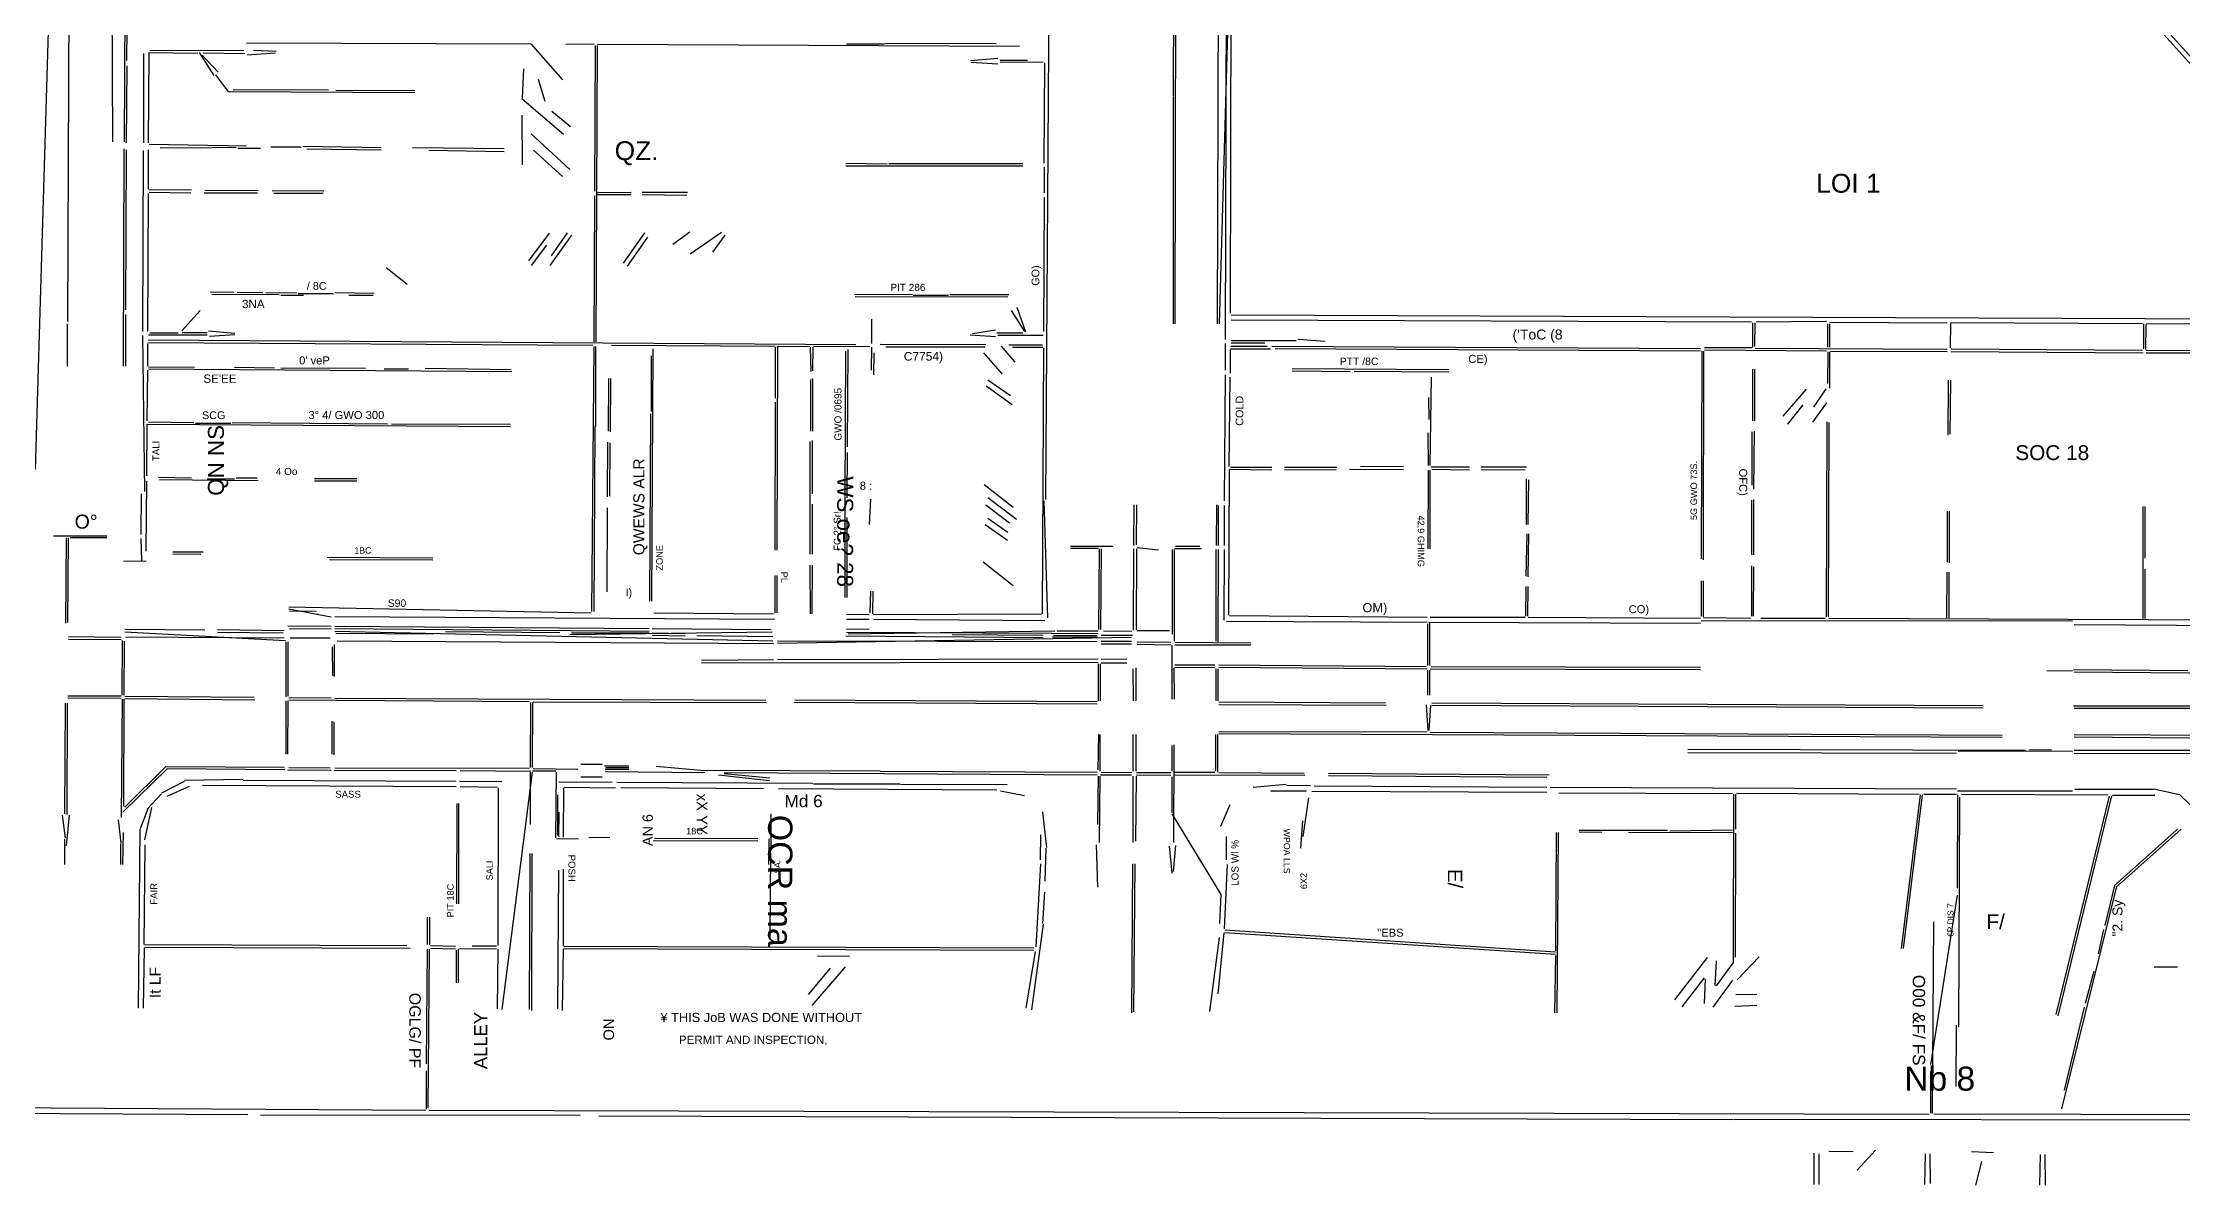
# Model space of a CAD drawing. Header units: feet. Extents: x 12 to 960, y 13 to 702.
# Drawn here: x 208.1 to 492.5, y 12.9 to 164.7 of the extents above; entities that cross this region are included whole.
import ezdxf
from ezdxf.enums import TextEntityAlignment as Align

# ---------------------------------------------------------------- set-up
doc = ezdxf.new("R2010")
doc.units = ezdxf.units.FT
for name, color, linetype in [('EJE_VIA', 7, 'CONTINUOUS'), ('GAS', 30, 'CONTINUOUS'), ('TEXTO', 7, 'CONTINUOUS')]:
    doc.layers.add(name, color=color, linetype=linetype)
doc.styles.add('CAD_TEXT', font='Arial')

msp = doc.modelspace()

# ---------------------------------------------------------------- linework, layer by layer
at = {"layer": 'EJE_VIA'}
for p, q in [((212.39, 286.54), (207.08, 108)), ((364.63, 247.48), (364.21, 127.38)), ((435.58, 227.5), (585.31, 60.76)), ((219.56, 202.59), (219.24, 162.38)), ((455.87, 203.93), (553.16, 95.6)), ((342.02, 200.81), (341.42, 104.04)), ((358.51, 196.34), (358.37, 157.59)), ((358.73, 192.38), (358.6, 127.38)), ((366.07, 181.65), (364.49, 127.38)), ((365.46, 181.65), (365.3, 125.29)), ((366.06, 176.23), (365.94, 128.73)), ((211.55, 169.98), (211.39, 127.69)), ((217.25, 170.4), (217.37, 151.54)), ((219.01, 169.25), (218.93, 151.54)), ((221.49, 163.31), (221.46, 151.44)), ((222.17, 163.42), (222.08, 151.44)), ((222.24, 163.44), (228.7, 163.36)), ((222.34, 163.73), (234.84, 163.7)), ((228.89, 163.41), (230.83, 160.39)), ((229.29, 163.08), (231.4, 160.82)), ((229.42, 163.39), (234.95, 163.3)), ((235.16, 164.71), (272.97, 164.58)), ((239.01, 163.34), (235.24, 163.08)), ((236.1, 163.76), (239.11, 163.61)), ((272.96, 164.57), (277.19, 159.81)), ((281.41, 164.52), (277.65, 164.49)), ((281.53, 164.36), (281.43, 144.98)), ((281.78, 164.36), (281.6, 124.98)), ((281.82, 164.52), (337.97, 164.29)), ((314.95, 164.6), (319.95, 164.6)), ((320.05, 164.68), (334.84, 164.64)), ((335.07, 162.64), (331.42, 162.32)), ((331.51, 162.16), (335.06, 161.93)), ((335.36, 162.4), (339.01, 162.4)), ((341.1, 162.16), (335.36, 162.08)), ((219.28, 161.65), (219.18, 151.44)), ((231.05, 160.47), (232.8, 158.14)), ((271.99, 161.24), (271.81, 157.37)), ((273.96, 159.89), (274.85, 156.96)), ((341.27, 162.07), (341.2, 148.73)), ((232.86, 158.25), (257.55, 158.1)), ((233.39, 158.49), (246.09, 158.46)), ((247.03, 158.43), (257.55, 158.39)), ((271.76, 157.33), (277.32, 152.58)), ((358.39, 157.48), (358.39, 127.38)), ((271.79, 155.09), (271.81, 148.52)), ((275.79, 155.64), (278.24, 153.58)), ((222.24, 151.24), (235.16, 151.01)), ((223.7, 150.8), (230.47, 150.77)), ((230.57, 150.84), (233.8, 150.8)), ((238.39, 150.88), (242.45, 150.87)), ((242.65, 150.96), (253.07, 150.82)), ((257.24, 150.81), (269.43, 150.65)), ((273.01, 152.63), (278.16, 147.88)), ((218.87, 150.61), (218.79, 121.75)), ((219.16, 150.5), (219.07, 129.25)), ((221.44, 150.4), (221.36, 126.34)), ((222.08, 150.5), (222.08, 145.29)), ((234.01, 150.73), (237.03, 150.72)), ((243.18, 150.62), (253.07, 150.5)), ((259.43, 150.44), (269.43, 150.29)), ((273.33, 150.44), (277.2, 146.93)), ((314.84, 148.72), (320.36, 148.65)), ((314.84, 148.38), (338.39, 148.36)), ((320.57, 148.68), (338.39, 148.67)), ((341.22, 148.21), (341.22, 144.77)), ((222.14, 145.2), (227.87, 145.17)), ((229.63, 145.14), (236.72, 145.09)), ((222.1, 144.67), (221.99, 126.33)), ((222.24, 144.86), (227.76, 144.77)), ((229.53, 144.79), (236.62, 144.77)), ((238.59, 145.07), (245.47, 145.06)), ((245.36, 144.71), (238.8, 144.71)), ((281.42, 144.36), (281.34, 124.98)), ((286.3, 144.81), (281.82, 144.8)), ((286.3, 144.5), (281.82, 144.5)), ((287.76, 144.86), (293.8, 144.86)), ((287.76, 144.54), (293.7, 144.48)), ((341.21, 144.15), (341.12, 126.34)), ((275.42, 139.44), (272.67, 135.73)), ((277.79, 139.47), (275.68, 136.4)), ((288.11, 139.47), (285.27, 135.42)), ((294.11, 139.57), (291.85, 137.9)), ((298.31, 139.52), (294.14, 136.61)), ((275.06, 137.81), (273.01, 135.13)), ((278.39, 139.14), (275.51, 135.13)), ((288.49, 138.9), (285.79, 135.05)), ((298.77, 139.17), (297.12, 136.89)), ((253.73, 134.84), (256.55, 132.66)), ((230.36, 131.61), (233.49, 131.58)), ((230.57, 131.3), (239.53, 131.28)), ((233.91, 131.56), (237.34, 131.53)), ((237.76, 131.52), (241.82, 131.48)), ((239.74, 131.16), (242.76, 131.16)), ((246.72, 131.37), (242.03, 131.36)), ((246.93, 131.52), (252.13, 131.46)), ((248.8, 131.17), (252.03, 131.17)), ((315.99, 131.29), (323.7, 131.25)), ((316.09, 131), (336.41, 130.94)), ((323.8, 131.18), (328.49, 131.16)), ((328.7, 131.27), (336.51, 131.25)), ((219.09, 128.63), (219.1, 121.75)), ((229.02, 129.12), (226.59, 126.46)), ((318.28, 128), (318.25, 124.77)), ((336.84, 129.12), (338.63, 126.36)), ((337.58, 129.6), (338.76, 126.32)), ((366.09, 128.57), (509.53, 128)), ((211.34, 127.38), (211.33, 121.75)), ((221.35, 125.81), (221.6, 105.09)), ((229.95, 125.86), (222.14, 125.85)), ((222.14, 125.24), (316.2, 124.64)), ((222.34, 126.19), (226.09, 126.19)), ((229.95, 126.18), (226.61, 126.17)), ((230.14, 126.42), (233.6, 126.15)), ((233.6, 125.9), (230.25, 125.7)), ((331.4, 125.89), (334.74, 125.67)), ((334.76, 126.51), (331.72, 126.04)), ((338.39, 126.15), (334.95, 126.15)), ((341.09, 125.84), (335.05, 125.84)), ((366.09, 127.9), (435.26, 127.62)), ((374.94, 125.31), (378.59, 125.06)), ((435.4, 127.48), (435.4, 124.25)), ((435.71, 127.48), (435.69, 124.36)), ((445.26, 127.66), (435.89, 127.61)), ((445.39, 127.38), (445.39, 124.25)), ((445.63, 127.38), (445.63, 124.25)), ((445.68, 127.61), (461.3, 127.5)), ((461.72, 127.48), (461.69, 124.15)), ((461.82, 127.54), (487.24, 127.43)), ((487.38, 127.38), (487.39, 124.04)), ((487.69, 127.27), (487.67, 123.94)), ((487.76, 127.41), (509.11, 127.3)), ((222.01, 124.77), (222.01, 121.75)), ((222.14, 124.9), (281.2, 124.54)), ((281.34, 124.36), (281.05, 89.15)), ((281.57, 124.36), (281.56, 113.73)), ((283.7, 124.53), (305.47, 124.38)), ((288.99, 123.11), (288.99, 115.71)), ((289.21, 124.04), (289.03, 90.5)), ((305.47, 124.25), (305.48, 117.48)), ((305.68, 124.38), (310.05, 124.37)), ((305.77, 124.25), (305.69, 97.27)), ((310.13, 124.25), (310.19, 121.03)), ((310.46, 124.25), (310.43, 121.13)), ((310.57, 124.38), (318.07, 124.37)), ((314.83, 123.73), (314.72, 104.46)), ((315.13, 123.94), (315.04, 111.02)), ((318.29, 124.25), (318.21, 121.23)), ((318.57, 123.52), (318.54, 120.6)), ((319.43, 124.66), (333.49, 124.63)), ((320.16, 124.31), (333.39, 124.31)), ((333.15, 123.5), (335.64, 120.67)), ((335.5, 124.38), (337.33, 122.26)), ((336.51, 124.58), (340.99, 124.58)), ((337.03, 124.26), (341.09, 124.25)), ((341.13, 124.15), (340.95, 88.84)), ((365.28, 124.77), (365.28, 121.23)), ((365.95, 123.94), (365.95, 120.81)), ((365.99, 124.41), (370.89, 124.38)), ((365.99, 124.05), (371.3, 124.05)), ((366.09, 125.14), (374.74, 125.14)), ((366.09, 124.84), (370.57, 124.83)), ((371.51, 124.39), (428.49, 124.08)), ((371.93, 124.07), (428.49, 123.79)), ((428.66, 123.73), (428.57, 96.13)), ((428.91, 123.73), (428.83, 96.02)), ((435.36, 124.19), (429.01, 124.19)), ((429.01, 123.92), (445.26, 123.77)), ((435.78, 124.15), (461.3, 123.99)), ((445.4, 123.63), (445.37, 119.46)), ((445.64, 123.63), (445.63, 118.84)), ((445.78, 123.75), (461.3, 123.68)), ((461.82, 124.03), (487.24, 123.85)), ((461.82, 123.71), (487.34, 123.53)), ((487.76, 123.87), (509.01, 123.79)), ((487.76, 123.53), (509.01, 123.49)), ((222.01, 121.23), (221.93, 114.46)), ((222.14, 121.67), (228.28, 121.59)), ((222.14, 121.39), (270.47, 121.04)), ((233.59, 121.6), (238.91, 121.5)), ((239.74, 121.52), (250.99, 121.46)), ((256.72, 121.36), (253.49, 121.36)), ((258.91, 121.47), (270.37, 121.31)), ((283.29, 120.09), (283.24, 113.11)), ((283.57, 120.09), (283.52, 113)), ((310.14, 119.98), (310.17, 113.11)), ((310.44, 120.09), (310.42, 113.11)), ((333.75, 119.91), (336.76, 117.86)), ((365.29, 120.61), (365.17, 103.83)), ((365.92, 120.29), (365.8, 108.42)), ((374.22, 121.42), (395.05, 121.3)), ((374.22, 121.11), (381.93, 121.04)), ((382.45, 121.06), (395.05, 120.99)), ((392.66, 120.3), (392.49, 108.52)), ((435.4, 121.34), (435.4, 114.46)), ((435.69, 121.34), (435.69, 114.46)), ((461.43, 119.88), (461.36, 112.58)), ((461.72, 119.88), (461.65, 112.69)), ((305.46, 116.96), (305.41, 97.27)), ((333.5, 119.11), (336.99, 116.63)), ((392.33, 117.59), (392.36, 114.67)), ((442.52, 118.67), (439.43, 115.1)), ((445.25, 116.89), (443.4, 114.32)), ((445.17, 118.72), (443.51, 116.29)), ((221.9, 114.04), (221.89, 107.17)), ((222.03, 114.04), (270.26, 113.72)), ((222.13, 114.34), (228.18, 114.26)), ((228.39, 114.18), (233.07, 114.17)), ((254.43, 114.1), (270.26, 114.03)), ((288.89, 115.4), (288.77, 90.5)), ((442.09, 116.6), (440.05, 114.05)), ((445.28, 114.36), (445.21, 88.42)), ((445.54, 114.25), (445.47, 88.42)), ((281.47, 113.73), (281.35, 89.15)), ((283.19, 111.65), (283.11, 104.36)), ((283.46, 111.54), (283.43, 104.46)), ((310.07, 111.75), (310.07, 96.75)), ((310.36, 111.86), (310.36, 104.77)), ((392.26, 112.9), (392.28, 108.52)), ((435.33, 113), (435.31, 105.92)), ((435.61, 113.11), (435.55, 105.4)), ((315.03, 110.29), (314.98, 104.25)), ((365.99, 108.33), (371.51, 108.32)), ((373.18, 108.32), (380.16, 108.32)), ((389.01, 108.41), (383.28, 108.35)), ((397.76, 108.33), (392.66, 108.33)), ((405.36, 108.33), (399.32, 108.32)), ((221.87, 106.44), (221.79, 97.17)), ((223.49, 107.01), (227.87, 106.9)), ((223.59, 106.69), (236.72, 106.53)), ((229.95, 106.78), (233.59, 106.78)), ((236.61, 106.87), (233.8, 106.86)), ((244.22, 106.83), (249.84, 106.8)), ((244.22, 106.51), (249.84, 106.49)), ((333.24, 106), (337.12, 103.01)), ((365.83, 108), (365.74, 88.63)), ((365.88, 108.06), (371.51, 107.98)), ((373.18, 108.01), (380.05, 107.97)), ((381.82, 108.04), (389.01, 108.02)), ((392.27, 107.9), (392.25, 97.48)), ((392.52, 107.9), (392.49, 97.48)), ((392.76, 108.05), (397.76, 107.98)), ((399.32, 108.01), (405.16, 107.97)), ((405.33, 106.75), (405.31, 100.71)), ((405.64, 106.65), (405.55, 100.71)), ((221.16, 104.77), (221.14, 99.36)), ((283.12, 102.9), (283.08, 91.75)), ((310.36, 103.42), (310.36, 96.75)), ((314.73, 104.36), (314.72, 91.02)), ((318.14, 104.05), (317.97, 100.72)), ((333.48, 103.33), (336.6, 100.93)), ((333.74, 104.28), (337.53, 101.42)), ((341.2, 103.84), (341.69, 88.31)), ((353.13, 103.31), (353.09, 97.9)), ((353.49, 103.31), (353.48, 98)), ((364.13, 103.31), (364.1, 97.9)), ((364.38, 103.21), (364.37, 97.9)), ((365.15, 103.21), (365.15, 97.9)), ((435.27, 103.94), (435.27, 96.65)), ((435.56, 104.04), (435.55, 96.65)), ((461.27, 102.48), (461.27, 95.71)), ((461.56, 102.48), (461.56, 95.61)), ((487.31, 103.11), (487.31, 88.21)), ((487.59, 103.11), (487.59, 96.23)), ((314.97, 101.65), (314.97, 91.02)), ((333.39, 100.72), (336.36, 98.6)), ((333.72, 101.53), (336.39, 99.7)), ((216.61, 99.13), (209.53, 99.13)), ((211.19, 98.94), (211.11, 87.59)), ((211.47, 98.94), (211.38, 87.69)), ((216.61, 98.91), (211.72, 98.91)), ((221.13, 98.83), (221.2, 95.92)), ((225.36, 97.06), (229.43, 97.06)), ((225.36, 96.78), (229.12, 96.74)), ((344.74, 97.83), (350.36, 97.81)), ((344.74, 97.57), (348.39, 97.56)), ((348.53, 97.48), (348.45, 86.75)), ((348.79, 97.48), (348.71, 86.75)), ((353.1, 97.48), (353.07, 86.65)), ((353.49, 97.48), (353.46, 86.65)), ((353.6, 97.63), (356.42, 97.32)), ((358.25, 97.38), (358.25, 86.13)), ((358.52, 97.38), (358.49, 85.19)), ((358.59, 97.51), (362.14, 97.49)), ((361.93, 97.79), (358.7, 97.79)), ((364.06, 97.38), (364.05, 85.19)), ((364.37, 97.38), (364.31, 85.09)), ((365.16, 97.38), (365.11, 88)), ((405.38, 99.46), (405.26, 93.83)), ((405.61, 99.46), (405.53, 93.73)), ((221.82, 95.82), (218.8, 95.78)), ((245.88, 96.35), (259.95, 96.28)), ((246.2, 96.06), (259.95, 95.99)), ((305.4, 93.94), (305.41, 88.94)), ((305.69, 93.94), (305.69, 88.94)), ((310.07, 95.29), (310.11, 88.84)), ((310.37, 95.29), (310.35, 88.84)), ((333.11, 95.75), (337.12, 92.6)), ((435.28, 95.19), (435.29, 88.52)), ((435.56, 95.09), (435.51, 88.52)), ((461.24, 94.36), (461.19, 88.31)), ((461.5, 94.36), (461.49, 88.31)), ((487.59, 94.77), (487.59, 88.21)), ((318.14, 91.86), (318.06, 88.94)), ((318.44, 91.86), (318.42, 88.83)), ((405.26, 92.48), (405.24, 88.52)), ((405.52, 92.48), (405.51, 88.52)), ((428.58, 93.21), (428.59, 88.52)), ((428.85, 93.21), (428.85, 88.42)), ((240.78, 89.75), (280.99, 88.96)), ((240.78, 89.49), (246.41, 88.44)), ((240.89, 89.24), (244.43, 89.2)), ((246.93, 88.47), (305.36, 88.11)), ((289.32, 88.95), (305.26, 88.83)), ((314.95, 88.78), (317.97, 88.75)), ((340.89, 88.8), (318.49, 88.71)), ((365.89, 88.61), (392.14, 88.39)), ((392.55, 88.39), (405.16, 88.38)), ((405.57, 88.37), (428.49, 88.27)), ((428.91, 88.33), (435.16, 88.27)), ((436.51, 88.26), (445.05, 88.25)), ((445.57, 88.27), (508.8, 87.96)), ((211.51, 85.81), (218.49, 85.74)), ((211.51, 85.44), (218.49, 85.43)), ((219.01, 86.8), (229.64, 86.71)), ((219.01, 86.45), (240.36, 85.29)), ((219.11, 85.76), (240.16, 85.63)), ((231.3, 86.75), (240.16, 86.63)), ((231.3, 86.38), (240.05, 86.3)), ((240.68, 87.22), (246.41, 87.19)), ((240.88, 86.89), (246.41, 86.84)), ((246.3, 85.59), (240.99, 85.59)), ((246.93, 87.2), (288.7, 86.86)), ((246.93, 86.87), (288.7, 86.54)), ((246.93, 86.54), (305.16, 85.22)), ((247.03, 86.26), (260.05, 86.18)), ((261.61, 86.47), (276.82, 86.34)), ((278.18, 86.06), (305.05, 86.42)), ((278.39, 86.32), (288.7, 86.3)), ((289.11, 86.89), (304.95, 86.73)), ((289.11, 85.98), (293.49, 85.91)), ((289.12, 86.3), (293.49, 86.22)), ((295.05, 85.93), (305.16, 85.82)), ((305.78, 84.94), (352.86, 85.71)), ((314.84, 85.89), (341.09, 85.7)), ((317.97, 88.06), (314.95, 88.06)), ((317.97, 86.8), (314.95, 86.76)), ((314.95, 86.38), (342.14, 86.25)), ((315.16, 86.18), (342.66, 86.59)), ((318.59, 88.14), (341.3, 87.92)), ((329.01, 86.09), (341.09, 85.98)), ((342.14, 86.25), (348.39, 86.21)), ((348.28, 85.71), (342.34, 85.71)), ((342.45, 85.98), (348.28, 85.97)), ((342.97, 86.59), (348.39, 86.58)), ((352.97, 85.96), (348.8, 85.96)), ((349.11, 86.55), (352.87, 86.53)), ((357.87, 86.57), (353.59, 86.55)), ((365.47, 87.84), (392.14, 87.7)), ((392.19, 87.48), (392.18, 81.96)), ((392.34, 87.72), (428.49, 87.57)), ((392.44, 87.59), (392.44, 81.96)), ((428.59, 87.92), (477.97, 87.89)), ((478.18, 87.4), (515.88, 87.16)), ((218.65, 85.29), (218.59, 78)), ((218.9, 85.19), (218.88, 78)), ((240.4, 85.09), (240.4, 77.79)), ((240.69, 85.09), (240.69, 77.9)), ((246.56, 84.46), (246.59, 80.61)), ((246.84, 84.77), (246.84, 80.5)), ((247.24, 85.26), (305.26, 84.89)), ((305.26, 82.71), (295.68, 82.64)), ((305.78, 85.25), (348.28, 85.14)), ((348.39, 82.8), (305.78, 82.73)), ((352.86, 85.14), (348.8, 85.13)), ((352.86, 84.81), (348.8, 84.79)), ((352.24, 82.79), (348.8, 82.78)), ((353.59, 85.1), (358.07, 85.05)), ((353.59, 84.8), (358.07, 84.71)), ((358.2, 84.67), (358.2, 77.48)), ((358.59, 85.07), (368.7, 84.99)), ((358.59, 84.71), (368.7, 84.7)), ((348.39, 82.35), (295.68, 82.26)), ((348.41, 82.17), (348.4, 77.27)), ((348.69, 82.17), (348.66, 77.27)), ((348.8, 82.33), (352.24, 82.32)), ((353.01, 81.54), (353.04, 77.27)), ((353.43, 81.65), (353.42, 77.27)), ((358.48, 81.65), (358.49, 77.48)), ((358.59, 82.06), (363.91, 82.05)), ((358.59, 81.74), (363.91, 81.7)), ((364.06, 81.54), (364.05, 77.27)), ((364.3, 81.54), (364.3, 77.27)), ((364.43, 82.05), (392.03, 81.83)), ((364.43, 81.73), (392.14, 81.54)), ((392.18, 81.34), (392.19, 78)), ((392.44, 81.34), (392.44, 78)), ((392.55, 81.53), (428.49, 81.44)), ((392.66, 81.84), (428.49, 81.76)), ((477.97, 81.25), (474.53, 81.23)), ((478.07, 81.45), (493.28, 81.29)), ((478.18, 81.11), (499.95, 80.92)), ((211.05, 76.96), (210.99, 62.27)), ((211.32, 76.96), (211.28, 62.17)), ((211.41, 77.94), (218.49, 77.92)), ((211.41, 77.65), (218.49, 77.61)), ((218.62, 77.48), (218.5, 61.75)), ((218.88, 77.48), (218.82, 63.21)), ((219.01, 77.9), (236.2, 77.75)), ((219.01, 77.58), (236.3, 77.42)), ((240.4, 77.27), (240.39, 70.19)), ((240.68, 77.27), (240.62, 70.19)), ((240.78, 77.73), (246.41, 77.68)), ((240.78, 77.39), (272.76, 77.19)), ((246.93, 77.62), (304.22, 77.35)), ((272.95, 77.06), (272.87, 68.42)), ((273.18, 77.06), (273.15, 68.42)), ((273.28, 77.12), (304.32, 77.06)), ((307.97, 77.08), (348.28, 76.87)), ((308.07, 77.41), (348.28, 77.18)), ((364.43, 77.13), (386.61, 77.01)), ((392.76, 77.01), (466.09, 76.65)), ((246.53, 74.56), (246.51, 70.19)), ((246.78, 74.46), (246.78, 70.09)), ((364.43, 76.79), (386.72, 76.68)), ((392.02, 76.75), (392.24, 73.31)), ((392.58, 76.64), (392.39, 73.31)), ((392.76, 76.7), (466.09, 76.35)), ((478.07, 76.6), (496.72, 76.59)), ((478.18, 76.29), (496.61, 76.29)), ((348.43, 72.79), (348.38, 68.11)), ((348.65, 72.79), (348.63, 67.9)), ((353.02, 72.79), (353.02, 67.9)), ((353.42, 72.79), (353.42, 67.9)), ((358.18, 71.34), (358.19, 67.9)), ((358.45, 71.44), (358.44, 58.42)), ((364.01, 72.79), (364, 67.9)), ((364.29, 72.79), (364.29, 67.79)), ((364.43, 73.21), (392.14, 73.14)), ((364.43, 72.94), (468.59, 72.42)), ((392.55, 73.11), (468.59, 72.72)), ((478.18, 72.77), (499.64, 72.68)), ((478.18, 72.46), (500.16, 72.3)), ((224.43, 68.52), (218.98, 63.14)), ((224.43, 68.56), (240.16, 68.46)), ((240.78, 68.4), (246.3, 68.38)), ((246.93, 68.35), (272.76, 68.3)), ((279.63, 68.87), (282.45, 68.85)), ((285.99, 68.6), (282.76, 68.59)), ((285.99, 68.35), (282.97, 68.35)), ((289.64, 68.58), (295.59, 68.03)), ((426.82, 70.86), (471.72, 70.72)), ((426.82, 70.4), (462.55, 70.33)), ((477.97, 70.57), (462.76, 70.55)), ((472.24, 70.8), (475.16, 70.77)), ((478.18, 70.73), (500.78, 70.72)), ((478.18, 70.33), (500.89, 70.25)), ((224.61, 68.24), (218.73, 62.45)), ((226.87, 66.56), (223.89, 65.01)), ((227.57, 65.9), (224.59, 64.55)), ((224.63, 68.26), (240.26, 68.13)), ((234.74, 66.82), (226.92, 66.69)), ((229.32, 66.07), (263.07, 65.9)), ((234.74, 66.73), (263.07, 66.61)), ((240.68, 68.11), (246.41, 68.04)), ((246.82, 68.04), (263.07, 68.01)), ((263.49, 66.59), (269.12, 66.56)), ((263.59, 68.02), (272.97, 67.94)), ((263.59, 65.9), (268.49, 65.81)), ((268.63, 65.71), (268.57, 44.77)), ((273.16, 67.79), (269.12, 36.23)), ((272.87, 67.79), (272.87, 60.81)), ((276.3, 67.91), (273.18, 67.91)), ((273.28, 68.27), (279.22, 68.19)), ((276.35, 67.79), (276.25, 59.04)), ((276.72, 66.52), (283.8, 66.45)), ((277.33, 65.71), (277.26, 59.15)), ((277.45, 65.79), (284.22, 65.71)), ((279.64, 67.18), (282.45, 67.17)), ((285.99, 68.15), (282.86, 68.15)), ((282.86, 67.87), (296.1, 67.72)), ((284.43, 66.46), (310.47, 66.31)), ((284.95, 65.76), (303.91, 65.61)), ((295.57, 68.05), (319.43, 67.97)), ((297.95, 67.44), (304.73, 66.69)), ((298.7, 67.75), (348.28, 67.44)), ((298.7, 67.63), (304.75, 67.05)), ((305.89, 65.6), (334.95, 65.44)), ((310.57, 66.25), (322.03, 66.24)), ((319.43, 67.94), (348.28, 67.77)), ((322.13, 66.2), (336.3, 66.15)), ((348.4, 67.27), (348.3, 60.81)), ((348.65, 67.27), (348.55, 58.42)), ((348.7, 67.44), (352.86, 67.43)), ((348.8, 67.79), (352.87, 67.75)), ((353.02, 67.27), (353.01, 58.42)), ((353.44, 67.27), (353.36, 58.63)), ((353.49, 67.76), (358.07, 67.72)), ((353.49, 67.43), (358.07, 67.38)), ((358.19, 67.17), (358.18, 62.38)), ((358.49, 67.43), (375.89, 67.37)), ((363.91, 67.75), (358.59, 67.73)), ((364.43, 67.75), (375.78, 67.66)), ((373.39, 66.15), (369, 65.75)), ((373.49, 66.05), (376.62, 66.01)), ((377.14, 65.97), (408.07, 65.81)), ((379.01, 67.67), (408.38, 67.41)), ((379.01, 67.35), (408.07, 67.13)), ((408.49, 65.78), (462.55, 65.56)), ((478.28, 65.52), (488.7, 65.52)), ((488.78, 65.59), (492.17, 64.82)), ((222.07, 62.92), (221.03, 60.24)), ((222.54, 63.09), (221.61, 58.81)), ((223.87, 64.91), (221.96, 62.86)), ((263.12, 63.63), (263.11, 50.29)), ((263.38, 63.63), (263.37, 50.29)), ((276.51, 64.77), (276.51, 59.36)), ((335.43, 65.29), (338.6, 64.69)), ((365.9, 63.46), (364.69, 60.58)), ((376.09, 65.26), (371.3, 65.25)), ((376.36, 64.36), (375.6, 59.25)), ((376.82, 65.25), (408.07, 65.13)), ((409.64, 65.06), (432.76, 64.96)), ((432.89, 64.88), (432.83, 42.48)), ((433.16, 64.88), (433.16, 60.19)), ((433.28, 64.99), (457.55, 64.86)), ((457.71, 64.78), (455.17, 44.34)), ((457.98, 64.77), (455.45, 44.35)), ((458.18, 64.86), (462.55, 64.86)), ((462.67, 64.77), (462.62, 52.38)), ((477.97, 65.26), (462.66, 65.26)), ((462.92, 64.46), (462.78, 33.94)), ((463.18, 64.87), (482.66, 64.79)), ((482.81, 64.58), (475.73, 35.57)), ((483.13, 64.66), (475.99, 35.4)), ((483.28, 64.73), (488.91, 64.71)), ((492.18, 64.81), (494.57, 62.52)), ((210.68, 62.08), (211.05, 59.04)), ((211.59, 62.08), (211.2, 58)), ((218.12, 61.46), (218.46, 58.4)), ((218.77, 59.78), (218.68, 55.5)), ((220.98, 60.19), (220.79, 36.44)), ((276.68, 62.48), (276.64, 59.25)), ((304.89, 62.27), (304.9, 57.48)), ((340.99, 62.51), (341.56, 57.79)), ((358.2, 62.27), (364.73, 51.54)), ((375.58, 61.34), (375.33, 57.68)), ((409.28, 59.77), (409.2, 44.04)), ((409.55, 59.77), (409.4, 35.81)), ((412.34, 60.08), (424.11, 60.07)), ((412.34, 59.84), (415.36, 59.83)), ((418.91, 59.79), (432.76, 59.75)), ((432.76, 60.06), (424.43, 59.95)), ((491.92, 60.19), (483.49, 52.68)), ((492.4, 60.23), (483.76, 52.52)), ((210.96, 58.94), (210.97, 55.5)), ((218.41, 58.31), (218.4, 55.5)), ((221.64, 58.11), (221.53, 44.88)), ((272.85, 56.96), (272.76, 36.23)), ((273.13, 56.96), (273.07, 36.13)), ((276.41, 58.97), (279.32, 58.94)), ((283.49, 59.09), (280.68, 59.07)), ((289.22, 58.71), (303.18, 58.67)), ((289.43, 59.02), (303.18, 58.96)), ((304.6, 58.94), (304.58, 55.5)), ((304.84, 57.07), (304.75, 45.81)), ((340.76, 59.46), (340.71, 56.13)), ((341.43, 57.69), (341.33, 53.31)), ((348.12, 58.12), (348.32, 52.49)), ((357.84, 57.93), (358.21, 54.36)), ((358.68, 58.02), (358.36, 54.57)), ((365.41, 59.25), (365.42, 56.13)), ((433.16, 59.67), (433.1, 43.21)), ((276.67, 54.77), (276.53, 36.33)), ((277.28, 54.88), (277.27, 44.77)), ((340.73, 55.61), (340.11, 44.56)), ((352.98, 55.61), (352.83, 35.81)), ((353.3, 55.61), (353.09, 35.92)), ((365.54, 55.5), (365.16, 46.95)), ((341.25, 51.85), (341.02, 47.68)), ((364.71, 51.55), (364.54, 47.68)), ((462.6, 51.44), (459.09, 28.94)), ((483.78, 52.59), (476.5, 23.03)), ((483.54, 52.73), (482.24, 47.4)), ((259.2, 48.52), (259.2, 44.88)), ((259.5, 48.52), (259.5, 44.88)), ((341.1, 47.6), (339.56, 36.21)), ((364.49, 45.82), (363.23, 35.99)), ((365.12, 46.43), (364.31, 38.31)), ((365.25, 46.49), (409.22, 43.58)), ((365.26, 46.84), (409.22, 43.92)), ((459.46, 47.9), (459.31, 22.48)), ((482.09, 46.87), (481.35, 43.64)), ((221.58, 44.46), (221.44, 36.44)), ((221.61, 44.87), (256.51, 44.74)), ((221.61, 44.54), (256.93, 44.39)), ((259.21, 44.25), (259.06, 29.04)), ((259.48, 44.25), (259.29, 23.11)), ((259.63, 44.74), (262.97, 44.64)), ((259.63, 44.4), (262.97, 44.32)), ((263.06, 44.15), (263.05, 39.77)), ((263.32, 44.25), (263.31, 39.77)), ((263.39, 44.33), (268.39, 44.31)), ((268.39, 44.66), (265.16, 44.66)), ((268.57, 44.25), (268.48, 36.33)), ((277.29, 44.25), (277.15, 36.13)), ((277.34, 44.66), (339.84, 44.44)), ((277.34, 44.34), (339.84, 44.11)), ((315.36, 43.34), (311.09, 43.3)), ((340.01, 43.95), (338.79, 36.41)), ((409.22, 43.42), (409.07, 35.81)), ((429.39, 43.16), (425.03, 37.52)), ((430.59, 42.69), (430.4, 39.45)), ((436.28, 43.24), (433.37, 40.2)), ((312.78, 41.72), (309.85, 38.22)), ((314.77, 41.93), (310.35, 36.76)), ((428.96, 40.46), (426.02, 36.6)), ((429.11, 40.29), (429, 37.06)), ((432.73, 40.14), (430.13, 36.57)), ((432.84, 42.47), (430.56, 39.37)), ((480.78, 41.34), (479.64, 37.06)), ((491.93, 41.86), (488.8, 41.85)), ((435.99, 38.22), (433.18, 38.19)), ((436, 36.77), (433.07, 36.66)), ((462.48, 34.15), (462.46, 26.02)), ((479.52, 36.57), (476.86, 25.52)), ((259.06, 28.11), (259.06, 23)), ((459.09, 28), (459.05, 22.48)), ((19.43, 24.32), (259.01, 22.87)), ((259.43, 22.85), (458.91, 22.35)), ((174.74, 22.6), (235.37, 22.29)), ((237.03, 22.26), (279.53, 22.18)), ((282.03, 22.1), (432.86, 21.62)), ((432.97, 21.69), (649.64, 21.31)), ((459.53, 22.36), (565.26, 22.21)), ((443.54, 17.17), (443.54, 13)), ((445.57, 17.4), (448.8, 17.38)), ((451.77, 17.53), (449.33, 14.88)), ((464.52, 17.39), (467.45, 17.24)), ((444.23, 17.07), (444.22, 13)), ((458.38, 17.06), (458.28, 13)), ((459, 17.06), (459.03, 13.1)), ((465.86, 16.03), (465.04, 12.9)), ((473.63, 16.96), (473.56, 12.89)), ((474.28, 16.96), (474.31, 12.9))]:
    msp.add_line(p, q, dxfattribs=at)
at = {"layer": 'GAS'}
msp.add_line((233.28, 114.27), (253.91, 114.07), dxfattribs=at)

# ---------------------------------------------------------------- texts
at = {"layer": 'TEXTO', "style": 'CAD_TEXT'}
for s, height, p in [('QZ.', 2.508, (287.04, 150.38)), ('LOI 1', 2.508, (448.16, 146.05)), ('/ 8C', 1.026, (244.51, 132.41)), ('PIT 286', 0.95, (323.11, 132.21)), ('3NA', 1.102, (236.08, 130.01)), ("('ToC (8", 1.33, (406.83, 125.95)), ("0' veP", 1.064, (244.21, 122.51)), ('C7754)', 1.14, (325.17, 123.05)), ('PTT /8C', 0.988, (383.1, 122.38)), ('CE)', 1.064, (398.9, 122.71)), ("SE'EE", 1.102, (231.65, 120.08)), ('SCG', 1.026, (230.81, 115.22)), ('3° 4/ GWO 300', 1.0639, (248.45, 115.25)), ('SOC 18', 1.976, (475.26, 110.25)), ('4 Oo', 0.95, (240.51, 107.75)), ('8 :', 1.064, (317.54, 105.85)), ('O°', 1.862, (213.85, 101.08)), ('1BC', 0.836, (250.65, 97.25)), ('I)', 1.026, (286.01, 91.68)), ('S90', 0.988, (255.18, 90.25)), ('OM)', 1.216, (385.2, 89.65)), ('CO)', 1.064, (420.3, 89.45)), ('SASS', 0.912, (248.68, 64.85)), ('Md 6', 1.634, (309.24, 63.95)), ('18C', 0.874, (294.74, 59.95)), ('F/', 1.976, (467.73, 47.92)), ('"EBS', 1.064, (387.27, 46.45)), ('¥ THIS JoB WAS DONE WITHOUT', 1.2159, (303.61, 35.19)), ('PERMIT AND INSPECTION,', 1.1019, (302.54, 32.22)), ('Nb 8', 3.192, (460.3, 27.06))]:
    msp.add_text(s, height=height, dxfattribs=at).set_placement(p, align=Align.MIDDLE_CENTER)
for s, height, rotation, p in [('GO)', 1.026, 90, (340.07, 133.78)), ('GWO /0695', 0.95, 90, (313.81, 115.35)), ('COLD', 1.026, 90, (367.2, 115.81)), ('QN NS', 2.128, 90, (231.11, 109.22)), ('TALI', 0.912, 90, (223.12, 110.48)), ('QWEWS ALR', 1.482, 90, (287.34, 103.05)), ('5G GWO 73S.', 0.8739, 90, (427.6, 105.22)), ('WS oe? 28', 2.128, 270, (314.77, 99.75)), ('OFC)', 1.064, 270, (434.17, 106.32)), ('FC 2° Sr!', 0.912, 90, (313.71, 99.82)), ('42,9 GHIMG', 0.874, 270, (391.34, 98.48)), ('ZONE', 0.874, 90, (290.08, 96.28)), ('PL', 0.874, 270, (306.68, 93.68)), ('xX YY', 1.406, 270, (295.74, 62.19)), ('AN 6', 1.368, 90, (288.51, 60.09)), ('OCR ma', 3.23, 270, (306.14, 53.35)), ('WPOA LLS', 0.836, 270, (373.5, 57.29)), ('LOS Wl %', 0.95, 90, (366.6, 55.72)), ('SALI', 0.874, 90, (267.48, 54.72)), ('POSH', 0.912, 270, (278.44, 55.02)), ('SA.', 0.798, 90, (305.74, 55.22)), ('6X2', 0.874, 90, (375.74, 53.32)), ('E/', 1.938, 270, (395.87, 53.65)), ('FAIR', 0.912, 90, (222.85, 51.62)), ('PIT 18C', 0.874, 90, (262.28, 50.72)), ('€P DIS 7', 0.798, 90, (461.73, 48.12)), ('"2. Sy', 1.33, 90, (483.93, 48.39)), ('It LF', 1.482, 90, (223.02, 39.82)), ('O00 &F/ FS', 1.634, 270, (457.53, 34.82)), ('OGLG/ PF', 1.52, 270, (257.58, 33.45)), ('ALLEY', 1.748, 90, (266.31, 32.12)), ('ON', 1.406, 90, (283.34, 33.59))]:
    msp.add_text(s, height=height, rotation=rotation, dxfattribs=at).set_placement(p, align=Align.MIDDLE_CENTER)

doc.saveas('drawing.dxf')
